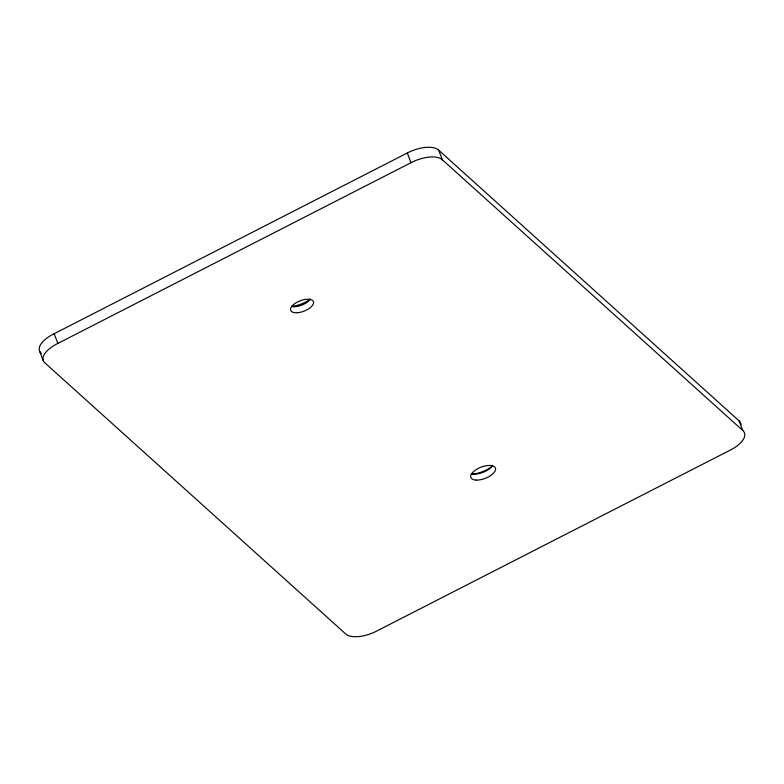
<?xml version="1.0" encoding="UTF-8"?>
<svg xmlns="http://www.w3.org/2000/svg" width="784" height="784" viewBox="0 0 784 784"><rect width="100%" height="100%" fill="white"/><g stroke="black" fill="none" stroke-linecap="round" stroke-linejoin="round"><path stroke-width="1.18" d="M41.434 353.447A24.206 11.025 -21.1 0 1 54.135 333.739L407.288 152.998A24.912 11.348 -21.1 0 1 438.668 150.136L739.028 420.812A24.833 11.309 -21.1 0 1 741.066 424.859M57.869 343.431L411.022 162.68A24.912 11.348 -21.1 0 1 442.411 159.818L742.771 430.494A24.833 11.309 -21.1 0 1 730.071 450.202L376.918 630.944A24.676 11.241 -21.1 0 1 345.528 633.805L45.168 363.129A24.206 11.025 -21.1 0 1 57.869 343.431L54.135 333.739M739.028 420.812L742.771 430.494M438.668 150.136L442.411 159.818M407.288 152.998L411.022 162.68M39.514 350.958L43.257 360.64M308.886 300.056A18.14 8.261 -21.1 0 1 291.873 306.309M492.528 465.98A20.08 9.143 -21.1 0 1 471.831 474.3M310.435 298.998A12.181 5.547 -21.1 0 1 292.785 306.711M492.548 465.392A13.171 5.998 -21.1 0 1 471.292 473.673M297.734 312.708A12.181 5.547 -21.1 0 0 313.482 301.791A12.181 5.547 -21.1 0 0 294.96 303.486A12.181 5.547 -21.1 0 0 297.734 312.708M476.035 480.082A13.171 5.998 -21.1 0 0 495.557 469.596A13.171 5.998 -21.1 0 0 477.789 468.636A13.171 5.998 -21.1 0 0 476.035 480.082"/></g></svg>
